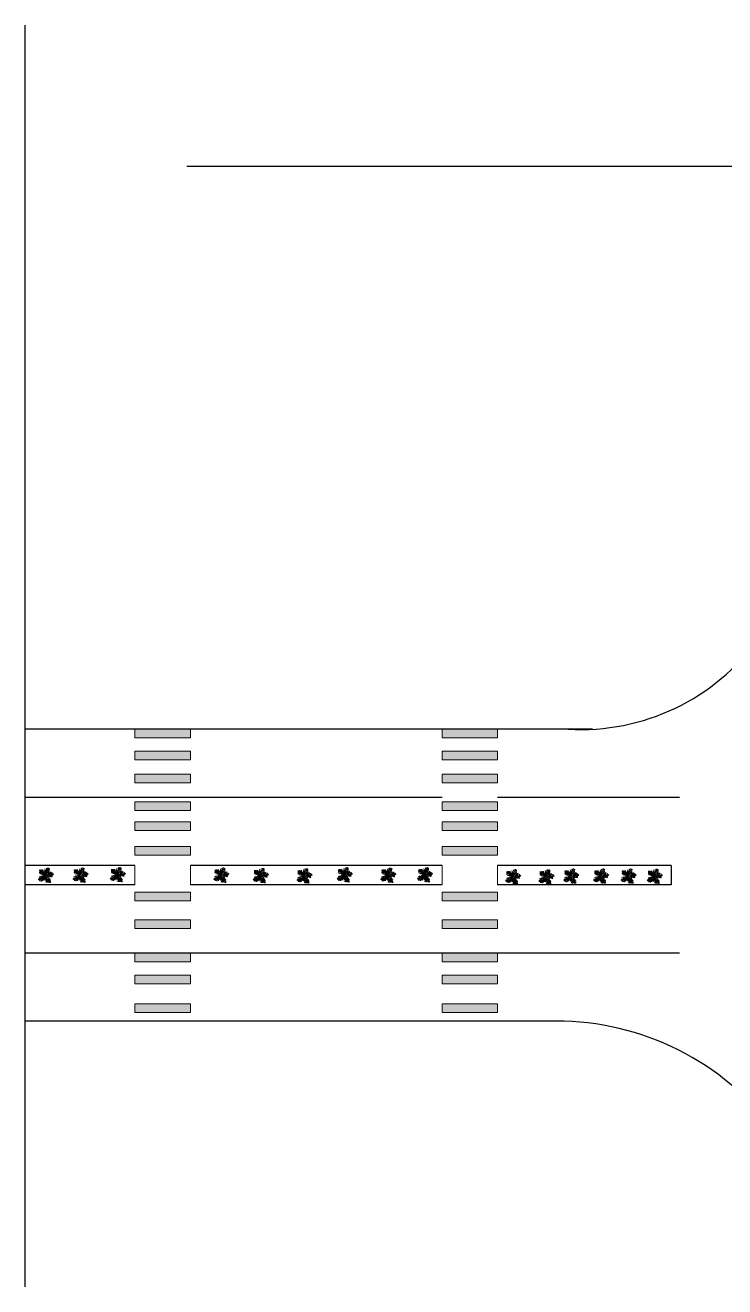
# Model space of a CAD drawing. Header units: inches. Extents: x -291016 to -124071, y 25078 to 137196.
# Drawn here: x -190279 to -186686, y 39974 to 46456 of the extents above; entities that cross this region are included whole.
import ezdxf

# ---------------------------------------------------------------- set-up
doc = ezdxf.new("R2010")
doc.units = ezdxf.units.IN
doc.header["$MEASUREMENT"] = 0
doc.layers.add('DOOR', color=112, linetype='Continuous', lineweight=20)
doc.layers.add('Furn', color=106, linetype='Continuous', lineweight=9)

# ---------------------------------------------------------------- blocks, each defined once
blk = doc.blocks.new('*U4')
for p, q in [((-47.498, 19.737), (-55.83, 18.344)), ((-40.615, 13.7), (-55.105, 10.913)), ((-31.5, 4.5), (-52.5, 25.5)), ((-33.37, 6.269), (-52.207, 5.34)), ((-48.585, 21.131), (-49.309, 29.026)), ((-28.299, 3.483), (-47.86, -5.805)), ((-43.513, 28.561), (-42.427, 15.558)), ((-38.442, 26.239), (-34.819, 7.663)), ((-21.416, 3.018), (-38.079, -8.128)), ((-35.544, 28.097), (-24.314, 3.947)), ((0, 0), (-31.5, 4.5)), ((-14.533, 2.09), (-30.834, 25.31)), ((-15.982, 2.09), (-30.11, -9.521)), ((-3.665, 19.273), (-27.574, 35.527)), ((-5.114, 28.097), (-24.676, 40.636)), ((-24.314, 23.917), (-2.941, 13.7)), ((0, 0), (-22.5, -19.5)), ((-7.288, 39.707), (-21.778, 46.673)), ((-6.563, 1.161), (-21.416, -8.128)), ((-20.691, 13.7), (-1.129, 4.876)), ((-8.737, 47.138), (-17.069, 52.711)), ((-10.186, 53.64), (-13.084, 55.962)), ((0, 0), (-10.5, 57)), ((-9.099, 51.782), (-6.563, 55.962)), ((-7.65, 43.423), (-2.578, 49.46)), ((-5.839, 35.992), (4.667, 48.067)), ((-5.114, 27.632), (10.463, 46.673)), ((-2.941, 16.486), (8.652, 37.85)), ((-1.129, 6.734), (9.014, 26.704)), ((0, 0), (27, 9)), ((0, 0), (18, -22.5)), ((3.942, 1.625), (11.187, 24.381)), ((6.478, 1.625), (26.04, -8.592)), ((10.101, 3.483), (17.708, 26.239)), ((11.187, 3.483), (30.749, -5.805)), ((16.259, 5.805), (23.142, 31.348)), ((18.07, 5.805), (35.096, -3.483)), ((22.055, 7.198), (27.489, 32.277)), ((24.229, 7.663), (46.688, 1.625)), ((27, 9), (48, 36)), ((27.127, 9.056), (31.112, 35.992)), ((29.662, 12.307), (48.137, 6.269)), ((31.836, 30.883), (32.561, 16.486)), ((33.285, 16.486), (48.862, 10.913)), ((35.096, 32.741), (37.27, 22.524)), ((36.183, 19.737), (48.137, 17.88)), ((38.719, 34.134), (41.979, 28.561)), ((40.53, 25.775), (48.862, 24.846)), ((43.791, 29.954), (51.036, 30.883)), ((44.153, 36.456), (45.239, 32.741)), ((-17.431, -15.094), (-42.789, -18.809)), ((-28.299, -29.026), (-42.789, -31.348)), ((-24.314, -21.596), (-42.427, -22.06)), ((-30.834, -34.135), (-42.427, -35.528)), ((-34.457, -39.708), (-40.978, -42.494)), ((-26.849, -26.24), (-40.253, -25.775)), ((-22.5, -19.5), (-37.5, -45)), ((-32.646, -36.921), (-31.921, -44.352)), ((-15.257, -12.772), (-30.11, -12.772)), ((-29.023, -30.884), (-27.936, -43.887)), ((-25.038, -23.918), (-22.865, -45.281)), ((-20.691, -18.345), (-17.793, -44.352)), ((-6.563, -5.805), (-19.967, -9.985)), ((-17.069, -15.094), (-12.721, -40.172)), ((-13.446, -11.378), (-8.737, -32.741)), ((-9.461, -8.592), (-6.201, -23.453)), ((-4.752, -3.483), (-3.665, -14.629)), ((2.493, -3.019), (-1.491, -20.202)), ((1.769, -2.555), (24.229, -9.521)), ((5.029, -6.27), (2.131, -25.775)), ((9.014, -11.378), (3.58, -35.992)), ((14.085, -16.951), (6.478, -40.172)), ((7.565, -9.056), (32.198, -14.629)), ((18.07, -22.524), (8.289, -45.745)), ((12.274, -15.094), (36.907, -18.809)), ((20.244, -30.419), (15.897, -44.816)), ((16.259, -19.738), (36.183, -22.989)), ((18, -22.5), (27, -52.5)), ((18.433, -22.524), (40.53, -29.026)), ((19.157, -25.311), (38.719, -33.206)), ((22.78, -37.85), (19.519, -48.532)), ((21.331, -32.741), (39.081, -40.636)), ((22.78, -38.314), (34.372, -44.816)), ((24.591, -45.745), (23.142, -50.854)), ((24.591, -43.423), (30.749, -47.603)), ((26.764, -49.925), (28.213, -50.854))]:
    blk.add_line(p, q)

msp = doc.modelspace()

# ---------------------------------------------------------------- hatches: boundary and pattern name
at = {"layer": 'DOOR', "linetype": 'Continuous', "ltscale": 0.2}
for points in [[(-189430.9998, 42838.1158), (-189715.9998, 42838.1158), (-189715.9998, 42793.5), (-189430.9998, 42793.5)], [(-187852.9998, 42838.1158), (-188137.9998, 42838.1158), (-188137.9998, 42793.5), (-187852.9998, 42793.5)], [(-189430.9998, 42725.5), (-189715.9998, 42725.5), (-189715.9998, 42680.8842), (-189430.9998, 42680.8842)], [(-187852.9998, 42725.5), (-188137.9998, 42725.5), (-188137.9998, 42680.8842), (-187852.9998, 42680.8842)], [(-189430.9998, 42608), (-189715.9998, 42608), (-189715.9998, 42563.3842), (-189430.9998, 42563.3842)], [(-187852.9998, 42608), (-188137.9998, 42608), (-188137.9998, 42563.3842), (-187852.9998, 42563.3842)], [(-189430.9998, 42465), (-189715.9998, 42465), (-189715.9998, 42420.3842), (-189430.9998, 42420.3842)], [(-187852.9998, 42465), (-188137.9998, 42465), (-188137.9998, 42420.3842), (-187852.9998, 42420.3842)], [(-189430.9998, 42363), (-189715.9998, 42363), (-189715.9998, 42318.3842), (-189430.9998, 42318.3842)], [(-187852.9998, 42363), (-188137.9998, 42363), (-188137.9998, 42318.3842), (-187852.9998, 42318.3842)], [(-189430.9998, 42235.5), (-189715.9998, 42235.5), (-189715.9998, 42190.8842), (-189430.9998, 42190.8842)], [(-187852.9998, 42235.5), (-188137.9998, 42235.5), (-188137.9998, 42190.8842), (-187852.9998, 42190.8842)], [(-189430.9998, 42001.5), (-189715.9998, 42001.5), (-189715.9998, 41956.8842), (-189430.9998, 41956.8842)], [(-187852.9998, 42001.5), (-188137.9998, 42001.5), (-188137.9998, 41956.8842), (-187852.9998, 41956.8842)], [(-189430.9998, 41858.5), (-189715.9998, 41858.5), (-189715.9998, 41813.8842), (-189430.9998, 41813.8842)], [(-187852.9998, 41858.5), (-188137.9998, 41858.5), (-188137.9998, 41813.8842), (-187852.9998, 41813.8842)], [(-189430.9998, 41688.1158), (-189715.9998, 41688.1158), (-189715.9998, 41643.5), (-189430.9998, 41643.5)], [(-187852.9998, 41688.1158), (-188137.9998, 41688.1158), (-188137.9998, 41643.5), (-187852.9998, 41643.5)], [(-189430.9998, 41574), (-189715.9998, 41574), (-189715.9998, 41529.3842), (-189430.9998, 41529.3842)], [(-187852.9998, 41574), (-188137.9998, 41574), (-188137.9998, 41529.3842), (-187852.9998, 41529.3842)], [(-189430.9998, 41427.5), (-189715.9998, 41427.5), (-189715.9998, 41382.8842), (-189430.9998, 41382.8842)], [(-187852.9998, 41427.5), (-188137.9998, 41427.5), (-188137.9998, 41382.8842), (-187852.9998, 41382.8842)]]:
    msp.add_hatch(color=2, dxfattribs=at).paths.add_polyline_path(points)

# ---------------------------------------------------------------- linework, layer by layer
for p, q in [((-190278.9998, 39973.551), (-190278.9998, 46455.6027)), ((-189448.3295, 45731), (-180734.7118, 45731))]:
    msp.add_line(p, q)
at = {"color": 1}
for p, q in [((-187365.4864, 42838.1158), (-190278.9998, 42838.1158)), ((-188137.9998, 42488.1158), (-190278.9998, 42488.1158)), ((-186918.1949, 42488.1158), (-187852.9998, 42488.1158)), ((-189715.4998, 42138.1158), (-190278.9998, 42138.1158)), ((-188137.9998, 42138.1158), (-189429.9998, 42138.1158)), ((-186960.8089, 42138.1158), (-187852.9998, 42138.1158)), ((-189715.4998, 42038.1158), (-190278.9998, 42038.1158)), ((-188137.9998, 42038.1158), (-189429.9998, 42038.1158)), ((-186960.8089, 42038.1158), (-187852.9998, 42038.1158)), ((-186918.1949, 41688.1158), (-190278.9998, 41688.1158)), ((-187511.3311, 41338.1158), (-190278.9998, 41338.1158))]:
    msp.add_line(p, q, dxfattribs=at)
at = {"color": 3}
for centre, radius, start, end in [((-187427.9932, 43967.6722), 1131.2846, 266.832627, 324.25357732), ((-187552.9156, 39937.092), 1401.6409, 38.43674127, 91.70012368)]:
    msp.add_arc(centre, radius, start, end, dxfattribs=at)
msp.add_arc((-185091.5207, 42088.1158), 1869.9568, 178.46780932, 181.53219068)
at = {"layer": 'DOOR', "color": 2, "linetype": 'Continuous', "ltscale": 0.2}
for p, q in [((-188137.9998, 42138.1158), (-188137.9998, 42038.1158)), ((-187852.9998, 42138.1158), (-187852.9998, 42038.1158))]:
    msp.add_line(p, q, dxfattribs=at)
for points in [[(-189715.9998, 42838.1158), (-189430.9998, 42838.1158), (-189430.9998, 42793.5), (-189715.9998, 42793.5)], [(-188137.9998, 42838.1158), (-187852.9998, 42838.1158), (-187852.9998, 42793.5), (-188137.9998, 42793.5)], [(-189715.9998, 42725.5), (-189430.9998, 42725.5), (-189430.9998, 42680.8842), (-189715.9998, 42680.8842)], [(-188137.9998, 42725.5), (-187852.9998, 42725.5), (-187852.9998, 42680.8842), (-188137.9998, 42680.8842)], [(-189715.9998, 42608), (-189430.9998, 42608), (-189430.9998, 42563.3842), (-189715.9998, 42563.3842)], [(-188137.9998, 42608), (-187852.9998, 42608), (-187852.9998, 42563.3842), (-188137.9998, 42563.3842)], [(-189715.9998, 42465), (-189430.9998, 42465), (-189430.9998, 42420.3842), (-189715.9998, 42420.3842)], [(-188137.9998, 42465), (-187852.9998, 42465), (-187852.9998, 42420.3842), (-188137.9998, 42420.3842)], [(-189715.9998, 42363), (-189430.9998, 42363), (-189430.9998, 42318.3842), (-189715.9998, 42318.3842)], [(-188137.9998, 42363), (-187852.9998, 42363), (-187852.9998, 42318.3842), (-188137.9998, 42318.3842)], [(-189715.9998, 42235.5), (-189430.9998, 42235.5), (-189430.9998, 42190.8842), (-189715.9998, 42190.8842)], [(-188137.9998, 42235.5), (-187852.9998, 42235.5), (-187852.9998, 42190.8842), (-188137.9998, 42190.8842)], [(-189715.9998, 42001.5), (-189430.9998, 42001.5), (-189430.9998, 41956.8842), (-189715.9998, 41956.8842)], [(-188137.9998, 42001.5), (-187852.9998, 42001.5), (-187852.9998, 41956.8842), (-188137.9998, 41956.8842)], [(-189715.9998, 41858.5), (-189430.9998, 41858.5), (-189430.9998, 41813.8842), (-189715.9998, 41813.8842)], [(-188137.9998, 41858.5), (-187852.9998, 41858.5), (-187852.9998, 41813.8842), (-188137.9998, 41813.8842)], [(-189715.9998, 41688.1158), (-189430.9998, 41688.1158), (-189430.9998, 41643.5), (-189715.9998, 41643.5)], [(-188137.9998, 41688.1158), (-187852.9998, 41688.1158), (-187852.9998, 41643.5), (-188137.9998, 41643.5)], [(-189715.9998, 41574), (-189430.9998, 41574), (-189430.9998, 41529.3842), (-189715.9998, 41529.3842)], [(-188137.9998, 41574), (-187852.9998, 41574), (-187852.9998, 41529.3842), (-188137.9998, 41529.3842)], [(-189715.9998, 41427.5), (-189430.9998, 41427.5), (-189430.9998, 41382.8842), (-189715.9998, 41382.8842)], [(-188137.9998, 41427.5), (-187852.9998, 41427.5), (-187852.9998, 41382.8842), (-188137.9998, 41382.8842)]]:
    msp.add_lwpolyline(points, close=True, dxfattribs=at)
for points in [[(-189715.4998, 42038.1158), (-189715.4998, 42138.1158)], [(-189429.9998, 42138.1158), (-189429.9998, 42038.1158)]]:
    msp.add_lwpolyline(points, dxfattribs=at)

# ---------------------------------------------------------------- block references
at = {"layer": 'Furn', "ltscale": 0.2, "xscale": 0.7250000000931323, "yscale": 0.7250000000931323, "zscale": 0.725, "rotation": 270}
for p in [(-190174.3938, 42085.8429), (-189996.3938, 42086.8429), (-189805.3938, 42088.8429), (-189273.3938, 42086.8429), (-189070.8938, 42083.8429), (-188846.3938, 42082.3429), (-188639.3938, 42088.3429), (-188415.8938, 42086.3429), (-188227.3938, 42088.3429), (-187774.8938, 42078.3429), (-187603.8938, 42077.3429), (-187476.3938, 42081.8429), (-187322.8938, 42081.8429), (-187181.8938, 42081.8429), (-187047.3938, 42080.3429)]:
    msp.add_blockref('*U4', p, dxfattribs=at)

doc.saveas('drawing.dxf')
